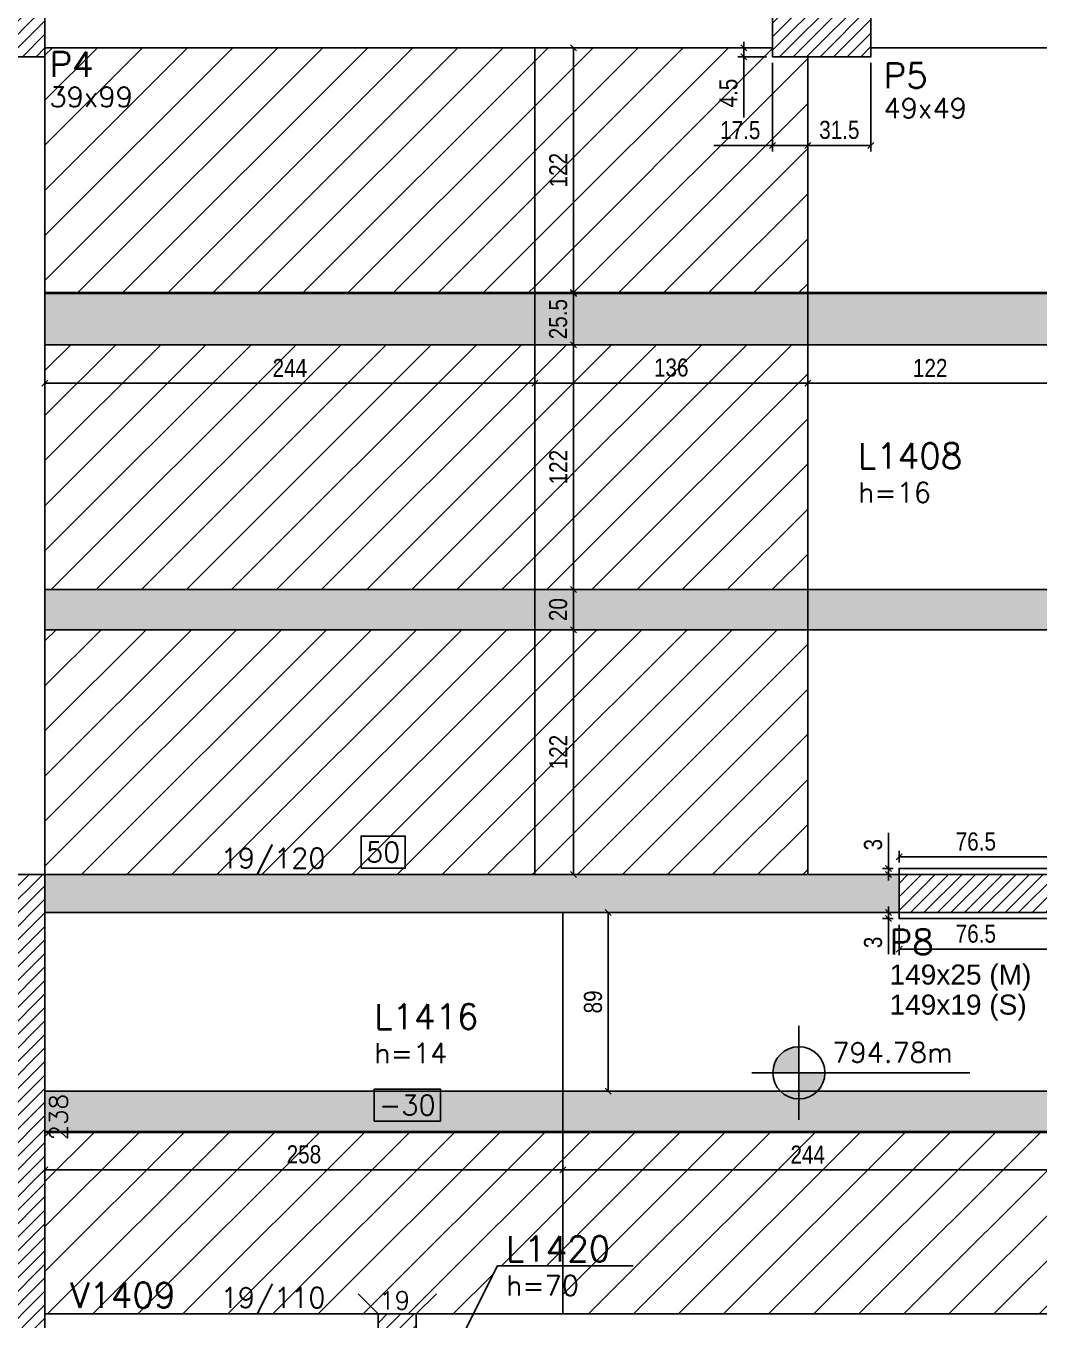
# Model space of a CAD drawing. Extents: x 1860 to 8661, y -614 to 3008.
# Drawn here: x 6275 to 6780, y 1142 to 1787 of the extents above; entities that cross this region are included whole.
import ezdxf
from ezdxf import colors
from ezdxf.entities.mleader import LeaderData, LeaderLine
from ezdxf.enums import TextEntityAlignment as Align
from ezdxf.math import Vec2, Vec3

# ---------------------------------------------------------------- set-up
doc = ezdxf.new("R2010")
doc.units = 0
for name, color, linetype in [('COTA', 241, 'Continuous'), ('F-AUX-RED', 1, 'Continuous'), ('F-DESNIVEL-1', 254, 'Continuous'), ('F-LAJES-DIM', 2, 'Continuous'), ('F-LAJES-NOME', 4, 'Continuous'), ('F-LAJES-R', 254, 'Continuous'), ('F-NÍVEL-PLANTA', 2, 'Continuous'), ('F-PILARES-DIM', 172, 'Continuous'), ('F-PILARES-HACH', 174, 'Continuous'), ('F-PILARES-M', 170, 'Continuous'), ('F-PILARES-N', 170, 'Continuous'), ('F-PILARES-NASCE', 4, 'Continuous'), ('F-PILARES-NOME', 170, 'Continuous'), ('F-PILARES-S', 170, 'Continuous'), ('F-PILARES-V', 170, 'Continuous'), ('F-TEXTO', 6, 'Continuous'), ('F-VIGAS', 3, 'Continuous'), ('F-VIGAS-DIM', 2, 'Continuous'), ('F-VIGAS-NOME', 4, 'Continuous'), ('Painéis', 200, 'Continuous')]:
    doc.layers.add(name, color=color, linetype=linetype)
doc.layers.add('F-DESNIVEL-4', color=7, linetype='Continuous', true_color=0xc3f1b6)
doc.layers.add('Hachura', color=251, linetype='Continuous', lineweight=9)
doc.styles.add('COTA TECNICA-50', font='techl___.ttf', dxfattribs={"height": 9})
doc.styles.add('MCP', font='romans.shx')
doc.styles.get("Standard").update_dxf_attribs({"font": 'arial.ttf'})
doc.dimstyles.new('COTA PAINEL-50', dxfattribs={"dimtxt": 9, "dimasz": 3, "dimexe": 3, "dimexo": 3, "dimgap": 3, "dimtad": 1, "dimdec": 1, "dimzin": 12, "dimdsep": 46, "dimtxsty": 'COTA TECNICA-50', "dimblk1": 'OBLIQUE', "dimblk2": 'OBLIQUE', "dimsah": 1, "dimcen": 0.9, "dimclrd": 4, "dimclre": 4, "dimclrt": 240, "dimadec": 1, "dimazin": 3, "dimtfac": 1, "dimtdec": 1, "dimtmove": 0, "dimatfit": 3, "dimfxl": 1, "dimtolj": 1, "dimtzin": 12, "dimarcsym": 0})
pattern_1 = [(45, (4214.506, 480.1385), (-3.367596, 3.367596), [])]

# ---------------------------------------------------------------- blocks, each defined once
blk = doc.blocks.new('*U36')
at = {"layer": 'F-LAJES-DIM', "color": 1}
blk.add_lwpolyline([(0, 0), (33, 0), (33, 16), (0, 16)], close=True, dxfattribs=at)
at = {"layer": 'F-LAJES-DIM', "style": 'MCP'}
blk.add_attdef('DIM', text='', height=10, dxfattribs=at).set_placement((16.5, 8), align=Align.MIDDLE_CENTER)
blk = doc.blocks.new('*U38')
at = {"layer": 'F-VIGAS-DIM', "color": 1}
blk.add_lwpolyline([(0, 0), (22, 0), (22, 16), (0, 16)], close=True, dxfattribs=at)
at = {"layer": 'F-VIGAS-DIM', "style": 'MCP'}
blk.add_attdef('DIM', text='', height=10, dxfattribs=at).set_placement((11, 8), align=Align.MIDDLE_CENTER)
blk = doc.blocks.new('Nível - Planta')
at = {"layer": 'F-NÍVEL-PLANTA'}
h = blk.add_hatch(color=71, dxfattribs=at)
h.paths.add_polyline_path([(0, 0), (0, 0.26, 0.414214), (-0.26, 0)])
h.paths.add_polyline_path([(0.26, 0), (0, 0), (0, -0.26, 0.414214)])
for p, q in [((0, -0.469), (0, 0.469)), ((-0.469, 0), (1.704, 0))]:
    blk.add_line(p, q, dxfattribs=at)
blk.add_circle((0, 0), 0.26, dxfattribs=at)
at = {"layer": 'F-TEXTO', "color": 3, "style": 'MCP'}
blk.add_attdef('NÍVEL', (0.333, 0.102), '', height=0.2, dxfattribs=at)
blk = doc.blocks.new('_Dot')
at = {"color": 0, "linetype": 'ByBlock', "lineweight": -2}
blk.add_line((-0.5, 0), (-1, 0), dxfattribs=at)
at = {"color": 0, "linetype": 'ByBlock', "const_width": 0.5}
blk.add_lwpolyline([(-0.25, 0, 1), (0.25, 0, 1)], format="xyb", close=True, dxfattribs=at)
blk = doc.blocks.new('_Oblique')
at = {"color": 0, "linetype": 'ByBlock', "lineweight": -2}
blk.add_line((-0.5, -0.5), (0.5, 0.5), dxfattribs=at)
blk = doc.blocks.new('*D95')
at = {"layer": 'COTA', "color": 4, "lineweight": -2, "transparency": 16777216}
for p, q in [((6284.51, 1624.64), (6284.51, 1605.51)), ((6528.51, 1624.64), (6528.51, 1605.51)), ((6284.51, 1608.51), (6528.51, 1608.51))]:
    blk.add_line(p, q, dxfattribs=at)
at = {"layer": 'Defpoints', "color": 0, "transparency": 16777216}
for p in [(6284.51, 1627.64), (6528.51, 1627.64), (6528.51, 1608.51)]:
    blk.add_point(p, dxfattribs=at)
at = {"layer": 'COTA', "color": 4, "lineweight": -2, "transparency": 16777216, "xscale": 3, "yscale": 3, "zscale": 3, "rotation": 180}
blk.add_blockref('_Oblique', (6284.51, 1608.51), dxfattribs=at)
at = {"layer": 'COTA', "color": 4, "lineweight": -2, "transparency": 16777216, "xscale": 3, "yscale": 3, "zscale": 3}
blk.add_blockref('_Oblique', (6528.51, 1608.51), dxfattribs=at)
at = {"layer": 'COTA', "color": 240, "transparency": 16777216, "insert": (6406.51, 1616.08), "char_height": 9, "attachment_point": 5, "style": 'COTA TECNICA-50'}
blk.add_mtext('\\A1;244', dxfattribs=at)
blk = doc.blocks.new('*D96')
at = {"layer": 'COTA', "color": 4, "lineweight": -2, "transparency": 16777216}
for p, q in [((6528.51, 1624.64), (6528.51, 1605.51)), ((6664.51, 1624.64), (6664.51, 1605.51)), ((6528.51, 1608.51), (6664.51, 1608.51))]:
    blk.add_line(p, q, dxfattribs=at)
at = {"layer": 'Defpoints', "color": 0, "transparency": 16777216}
for p in [(6528.51, 1627.64), (6664.51, 1627.64), (6664.51, 1608.51)]:
    blk.add_point(p, dxfattribs=at)
at = {"layer": 'COTA', "color": 4, "lineweight": -2, "transparency": 16777216, "xscale": 3, "yscale": 3, "zscale": 3, "rotation": 180}
blk.add_blockref('_Oblique', (6528.51, 1608.51), dxfattribs=at)
at = {"layer": 'COTA', "color": 4, "lineweight": -2, "transparency": 16777216, "xscale": 3, "yscale": 3, "zscale": 3}
blk.add_blockref('_Oblique', (6664.51, 1608.51), dxfattribs=at)
at = {"layer": 'COTA', "color": 240, "transparency": 16777216, "insert": (6596.51, 1616.21), "char_height": 9, "attachment_point": 5, "style": 'COTA TECNICA-50'}
blk.add_mtext('\\A1;136', dxfattribs=at)
blk = doc.blocks.new('*D97')
at = {"layer": 'COTA', "color": 4, "lineweight": -2, "transparency": 16777216}
for p, q in [((6664.51, 1624.64), (6664.51, 1605.51)), ((6786.51, 1624.64), (6786.51, 1605.51)), ((6664.51, 1608.51), (6786.51, 1608.51))]:
    blk.add_line(p, q, dxfattribs=at)
at = {"layer": 'Defpoints', "color": 0, "transparency": 16777216}
for p in [(6664.51, 1627.64), (6786.51, 1627.64), (6786.51, 1608.51)]:
    blk.add_point(p, dxfattribs=at)
at = {"layer": 'COTA', "color": 4, "lineweight": -2, "transparency": 16777216, "xscale": 3, "yscale": 3, "zscale": 3, "rotation": 180}
blk.add_blockref('_Oblique', (6664.51, 1608.51), dxfattribs=at)
at = {"layer": 'COTA', "color": 4, "lineweight": -2, "transparency": 16777216, "xscale": 3, "yscale": 3, "zscale": 3}
blk.add_blockref('_Oblique', (6786.51, 1608.51), dxfattribs=at)
at = {"layer": 'COTA', "color": 240, "transparency": 16777216, "insert": (6725.51, 1616.07), "char_height": 9, "attachment_point": 5, "style": 'COTA TECNICA-50'}
blk.add_mtext('\\A1;122', dxfattribs=at)
blk = doc.blocks.new('*D99')
at = {"layer": 'COTA', "color": 4, "lineweight": -2, "transparency": 16777216}
for p, q in [((6531.51, 1485.64), (6550.8, 1485.64)), ((6547.8, 1363.64), (6547.8, 1485.64)), ((6531.51, 1363.64), (6550.8, 1363.64))]:
    blk.add_line(p, q, dxfattribs=at)
at = {"layer": 'Defpoints', "color": 0, "transparency": 16777216}
for p in [(6528.51, 1485.64), (6547.8, 1485.64), (6528.51, 1363.64)]:
    blk.add_point(p, dxfattribs=at)
at = {"layer": 'COTA', "color": 4, "lineweight": -2, "transparency": 16777216, "xscale": 3, "yscale": 3, "zscale": 3}
for p, rotation in [((6547.8, 1485.64), 90), ((6547.8, 1363.64), 270)]:
    blk.add_blockref('_Oblique', p, dxfattribs=dict(at, rotation=rotation))
at = {"layer": 'COTA', "color": 240, "transparency": 16777216, "insert": (6540.24, 1424.64), "char_height": 9, "attachment_point": 5, "rotation": 90, "style": 'COTA TECNICA-50'}
blk.add_mtext('\\A1;122', dxfattribs=at)
blk = doc.blocks.new('*D100')
at = {"layer": 'COTA', "color": 4, "lineweight": -2, "transparency": 16777216}
for p, q in [((6531.51, 1505.64), (6550.8, 1505.64)), ((6547.8, 1485.64), (6547.8, 1505.64)), ((6531.51, 1485.64), (6550.8, 1485.64))]:
    blk.add_line(p, q, dxfattribs=at)
at = {"layer": 'Defpoints', "color": 0, "transparency": 16777216}
for p in [(6528.51, 1505.64), (6547.8, 1505.64), (6528.51, 1485.64)]:
    blk.add_point(p, dxfattribs=at)
at = {"layer": 'COTA', "color": 4, "lineweight": -2, "transparency": 16777216, "xscale": 3, "yscale": 3, "zscale": 3}
for p, rotation in [((6547.8, 1505.64), 90), ((6547.8, 1485.64), 270)]:
    blk.add_blockref('_Oblique', p, dxfattribs=dict(at, rotation=rotation))
at = {"layer": 'COTA', "color": 240, "transparency": 16777216, "insert": (6540.2, 1495.64), "char_height": 9, "attachment_point": 5, "rotation": 90, "style": 'COTA TECNICA-50'}
blk.add_mtext('\\A1;20', dxfattribs=at)
blk = doc.blocks.new('*D101')
at = {"layer": 'COTA', "color": 4, "lineweight": -2, "transparency": 16777216}
for p, q in [((6531.51, 1627.64), (6550.8, 1627.64)), ((6547.8, 1505.64), (6547.8, 1627.64)), ((6531.51, 1505.64), (6550.8, 1505.64))]:
    blk.add_line(p, q, dxfattribs=at)
at = {"layer": 'Defpoints', "color": 0, "transparency": 16777216}
for p in [(6528.51, 1627.64), (6547.8, 1627.64), (6528.51, 1505.64)]:
    blk.add_point(p, dxfattribs=at)
at = {"layer": 'COTA', "color": 4, "lineweight": -2, "transparency": 16777216, "xscale": 3, "yscale": 3, "zscale": 3}
for p, rotation in [((6547.8, 1627.64), 90), ((6547.8, 1505.64), 270)]:
    blk.add_blockref('_Oblique', p, dxfattribs=dict(at, rotation=rotation))
at = {"layer": 'COTA', "color": 240, "transparency": 16777216, "insert": (6540.24, 1566.64), "char_height": 9, "attachment_point": 5, "rotation": 90, "style": 'COTA TECNICA-50'}
blk.add_mtext('\\A1;122', dxfattribs=at)
blk = doc.blocks.new('*D102')
at = {"layer": 'COTA', "color": 4, "lineweight": -2, "transparency": 16777216}
for p, q in [((6531.51, 1653.14), (6550.8, 1653.14)), ((6547.8, 1627.64), (6547.8, 1653.14)), ((6531.51, 1627.64), (6550.8, 1627.64))]:
    blk.add_line(p, q, dxfattribs=at)
at = {"layer": 'Defpoints', "color": 0, "transparency": 16777216}
for p in [(6528.51, 1653.14), (6547.8, 1653.14), (6528.51, 1627.64)]:
    blk.add_point(p, dxfattribs=at)
at = {"layer": 'COTA', "color": 4, "lineweight": -2, "transparency": 16777216, "xscale": 3, "yscale": 3, "zscale": 3}
for p, rotation in [((6547.8, 1653.14), 90), ((6547.8, 1627.64), 270)]:
    blk.add_blockref('_Oblique', p, dxfattribs=dict(at, rotation=rotation))
at = {"layer": 'COTA', "color": 240, "transparency": 16777216, "insert": (6540.2, 1640.39), "char_height": 9, "attachment_point": 5, "rotation": 90, "style": 'COTA TECNICA-50'}
blk.add_mtext('\\A1;25.5', dxfattribs=at)
blk = doc.blocks.new('*D103')
at = {"layer": 'COTA', "color": 4, "lineweight": -2, "transparency": 16777216}
for p, q in [((6531.51, 1775.64), (6550.8, 1775.64)), ((6547.8, 1653.64), (6547.8, 1775.64)), ((6531.51, 1653.64), (6550.8, 1653.64))]:
    blk.add_line(p, q, dxfattribs=at)
at = {"layer": 'Defpoints', "color": 0, "transparency": 16777216}
for p in [(6528.51, 1775.64), (6547.8, 1775.64), (6528.51, 1653.64)]:
    blk.add_point(p, dxfattribs=at)
at = {"layer": 'COTA', "color": 4, "lineweight": -2, "transparency": 16777216, "xscale": 3, "yscale": 3, "zscale": 3}
for p, rotation in [((6547.8, 1775.64), 90), ((6547.8, 1653.64), 270)]:
    blk.add_blockref('_Oblique', p, dxfattribs=dict(at, rotation=rotation))
at = {"layer": 'COTA', "color": 240, "transparency": 16777216, "insert": (6540.24, 1714.64), "char_height": 9, "attachment_point": 5, "rotation": 90, "style": 'COTA TECNICA-50'}
blk.add_mtext('\\A1;122', dxfattribs=at)
blk = doc.blocks.new('*D104')
at = {"layer": 'COTA', "color": 4, "lineweight": -2, "transparency": 16777216}
for p, q in [((6644.01, 1775.64), (6629.63, 1775.64)), ((6632.63, 1775.64), (6632.63, 1778.64)), ((6632.63, 1775.64), (6632.63, 1771.14)), ((6644.01, 1771.14), (6629.63, 1771.14)), ((6632.63, 1771.14), (6632.63, 1740.94))]:
    blk.add_line(p, q, dxfattribs=at)
at = {"layer": 'Defpoints', "color": 0, "transparency": 16777216}
for p in [(6647.01, 1775.64), (6632.63, 1771.14), (6647.01, 1771.14)]:
    blk.add_point(p, dxfattribs=at)
at = {"layer": 'COTA', "color": 4, "lineweight": -2, "transparency": 16777216, "xscale": 3, "yscale": 3, "zscale": 3}
for p, rotation in [((6632.63, 1775.64), 270), ((6632.63, 1771.14), 90)]:
    blk.add_blockref('_Oblique', p, dxfattribs=dict(at, rotation=rotation))
at = {"layer": 'COTA', "color": 240, "transparency": 16777216, "insert": (6625.03, 1753.04), "char_height": 9, "attachment_point": 5, "rotation": 90, "style": 'COTA TECNICA-50'}
blk.add_mtext('\\A1;4.5', dxfattribs=at)
blk = doc.blocks.new('*D105')
at = {"layer": 'COTA', "color": 4, "lineweight": -2, "transparency": 16777216}
for p, q in [((6647.01, 1768.14), (6647.01, 1723.97)), ((6664.51, 1768.14), (6664.51, 1723.97)), ((6647.01, 1726.97), (6617.77, 1726.97)), ((6664.51, 1726.97), (6647.01, 1726.97))]:
    blk.add_line(p, q, dxfattribs=at)
at = {"layer": 'Defpoints', "color": 0, "transparency": 16777216}
for p in [(6647.01, 1771.14), (6664.51, 1771.14), (6647.01, 1726.97)]:
    blk.add_point(p, dxfattribs=at)
at = {"layer": 'COTA', "color": 4, "lineweight": -2, "transparency": 16777216, "xscale": 3, "yscale": 3, "zscale": 3, "rotation": 180}
blk.add_blockref('_Oblique', (6647.01, 1726.97), dxfattribs=at)
at = {"layer": 'COTA', "color": 4, "lineweight": -2, "transparency": 16777216, "xscale": 3, "yscale": 3, "zscale": 3}
blk.add_blockref('_Oblique', (6664.51, 1726.97), dxfattribs=at)
at = {"layer": 'COTA', "color": 240, "transparency": 16777216, "insert": (6630.89, 1734.57), "char_height": 9, "attachment_point": 5, "style": 'COTA TECNICA-50'}
blk.add_mtext('\\A1;17.5', dxfattribs=at)
blk = doc.blocks.new('*D106')
at = {"layer": 'COTA', "color": 4, "lineweight": -2, "transparency": 16777216}
for p, q in [((6664.51, 1768.14), (6664.51, 1723.97)), ((6696.01, 1768.14), (6696.01, 1723.97)), ((6664.51, 1726.97), (6696.01, 1726.97))]:
    blk.add_line(p, q, dxfattribs=at)
at = {"layer": 'Defpoints', "color": 0, "transparency": 16777216}
for p in [(6664.51, 1771.14), (6696.01, 1771.14), (6696.01, 1726.97)]:
    blk.add_point(p, dxfattribs=at)
at = {"layer": 'COTA', "color": 4, "lineweight": -2, "transparency": 16777216, "xscale": 3, "yscale": 3, "zscale": 3, "rotation": 180}
blk.add_blockref('_Oblique', (6664.51, 1726.97), dxfattribs=at)
at = {"layer": 'COTA', "color": 4, "lineweight": -2, "transparency": 16777216, "xscale": 3, "yscale": 3, "zscale": 3}
blk.add_blockref('_Oblique', (6696.01, 1726.97), dxfattribs=at)
at = {"layer": 'COTA', "color": 240, "transparency": 16777216, "insert": (6680.26, 1734.67), "char_height": 9, "attachment_point": 5, "style": 'COTA TECNICA-50'}
blk.add_mtext('\\A1;31.5', dxfattribs=at)
blk = doc.blocks.new('*D107')
at = {"layer": 'COTA', "color": 4, "lineweight": -2, "transparency": 16777216}
for p, q in [((6710.01, 1369.64), (6710.01, 1375.44)), ((6786.51, 1369.64), (6786.51, 1375.44)), ((6710.01, 1372.44), (6786.51, 1372.44))]:
    blk.add_line(p, q, dxfattribs=at)
at = {"layer": 'Defpoints', "color": 0, "transparency": 16777216}
for p in [(6786.51, 1372.44), (6710.01, 1366.64), (6786.51, 1366.64)]:
    blk.add_point(p, dxfattribs=at)
at = {"layer": 'COTA', "color": 4, "lineweight": -2, "transparency": 16777216, "xscale": 3, "yscale": 3, "zscale": 3, "rotation": 180}
blk.add_blockref('_Oblique', (6710.01, 1372.44), dxfattribs=at)
at = {"layer": 'COTA', "color": 4, "lineweight": -2, "transparency": 16777216, "xscale": 3, "yscale": 3, "zscale": 3}
blk.add_blockref('_Oblique', (6786.51, 1372.44), dxfattribs=at)
at = {"layer": 'COTA', "color": 240, "transparency": 16777216, "insert": (6748.26, 1380.04), "char_height": 9, "attachment_point": 5, "style": 'COTA TECNICA-50'}
blk.add_mtext('\\A1;76.5', dxfattribs=at)
blk = doc.blocks.new('*D109')
at = {"layer": 'COTA', "color": 4, "lineweight": -2, "transparency": 16777216}
for p, q in [((6704.78, 1366.64), (6704.78, 1384.34)), ((6707.01, 1366.64), (6701.78, 1366.64)), ((6706.91, 1363.64), (6701.78, 1363.64)), ((6704.78, 1363.64), (6704.78, 1366.64)), ((6704.78, 1363.64), (6704.78, 1360.64))]:
    blk.add_line(p, q, dxfattribs=at)
at = {"layer": 'Defpoints', "color": 0, "transparency": 16777216}
for p in [(6704.78, 1366.64), (6709.91, 1363.64), (6710.01, 1366.64)]:
    blk.add_point(p, dxfattribs=at)
at = {"layer": 'COTA', "color": 4, "lineweight": -2, "transparency": 16777216, "xscale": 3, "yscale": 3, "zscale": 3}
for p, rotation in [((6704.78, 1366.64), 270), ((6704.78, 1363.64), 90)]:
    blk.add_blockref('_Oblique', p, dxfattribs=dict(at, rotation=rotation))
at = {"layer": 'COTA', "color": 240, "transparency": 16777216, "insert": (6697.08, 1378.49), "char_height": 9, "attachment_point": 5, "rotation": 90, "style": 'COTA TECNICA-50'}
blk.add_mtext('\\A1;3', dxfattribs=at)
blk = doc.blocks.new('*D128')
at = {"layer": 'COTA', "color": 4, "lineweight": -2, "transparency": 16777216}
for p, q in [((6542.51, 1232.14), (6542.51, 1213.52)), ((6786.51, 1232.14), (6786.51, 1213.52)), ((6542.51, 1216.52), (6786.51, 1216.52))]:
    blk.add_line(p, q, dxfattribs=at)
at = {"layer": 'Defpoints', "color": 0, "transparency": 16777216}
for p in [(6542.51, 1235.14), (6786.51, 1235.14), (6786.51, 1216.52)]:
    blk.add_point(p, dxfattribs=at)
at = {"layer": 'COTA', "color": 4, "lineweight": -2, "transparency": 16777216, "xscale": 3, "yscale": 3, "zscale": 3, "rotation": 180}
blk.add_blockref('_Oblique', (6542.51, 1216.52), dxfattribs=at)
at = {"layer": 'COTA', "color": 4, "lineweight": -2, "transparency": 16777216, "xscale": 3, "yscale": 3, "zscale": 3}
blk.add_blockref('_Oblique', (6786.51, 1216.52), dxfattribs=at)
at = {"layer": 'COTA', "color": 240, "transparency": 16777216, "insert": (6664.51, 1224.08), "char_height": 9, "attachment_point": 5, "style": 'COTA TECNICA-50'}
blk.add_mtext('\\A1;244', dxfattribs=at)
blk = doc.blocks.new('*D393')
at = {"layer": 'COTA', "color": 4, "lineweight": -2, "transparency": 16777216}
for p, q in [((6284.51, 1232.14), (6284.51, 1213.52)), ((6542.51, 1232.14), (6542.51, 1213.52)), ((6284.51, 1216.52), (6542.51, 1216.52))]:
    blk.add_line(p, q, dxfattribs=at)
at = {"layer": 'Defpoints', "color": 0, "transparency": 16777216}
for p in [(6284.51, 1235.14), (6542.51, 1235.14), (6542.51, 1216.52)]:
    blk.add_point(p, dxfattribs=at)
at = {"layer": 'COTA', "color": 4, "lineweight": -2, "transparency": 16777216, "xscale": 3, "yscale": 3, "zscale": 3, "rotation": 180}
blk.add_blockref('_Oblique', (6284.51, 1216.52), dxfattribs=at)
at = {"layer": 'COTA', "color": 4, "lineweight": -2, "transparency": 16777216, "xscale": 3, "yscale": 3, "zscale": 3}
blk.add_blockref('_Oblique', (6542.51, 1216.52), dxfattribs=at)
at = {"layer": 'COTA', "color": 240, "transparency": 16777216, "insert": (6413.51, 1224.14), "char_height": 9, "attachment_point": 5, "style": 'COTA TECNICA-50'}
blk.add_mtext('\\A1;258', dxfattribs=at)
blk = doc.blocks.new('*D394')
at = {"layer": 'COTA', "color": 4, "lineweight": -2, "transparency": 16777216}
for p, q in [((6710.01, 1338.64), (6710.01, 1323.51)), ((6786.51, 1338.64), (6786.51, 1323.51)), ((6710.01, 1326.51), (6786.51, 1326.51))]:
    blk.add_line(p, q, dxfattribs=at)
at = {"layer": 'Defpoints', "color": 0, "transparency": 16777216}
for p in [(6710.01, 1341.64), (6786.51, 1341.64), (6786.51, 1326.51)]:
    blk.add_point(p, dxfattribs=at)
at = {"layer": 'COTA', "color": 4, "lineweight": -2, "transparency": 16777216, "xscale": 3, "yscale": 3, "zscale": 3, "rotation": 180}
blk.add_blockref('_Oblique', (6710.01, 1326.51), dxfattribs=at)
at = {"layer": 'COTA', "color": 4, "lineweight": -2, "transparency": 16777216, "xscale": 3, "yscale": 3, "zscale": 3}
blk.add_blockref('_Oblique', (6786.51, 1326.51), dxfattribs=at)
at = {"layer": 'COTA', "color": 240, "transparency": 16777216, "insert": (6748.26, 1334.11), "char_height": 9, "attachment_point": 5, "style": 'COTA TECNICA-50'}
blk.add_mtext('\\A1;76.5', dxfattribs=at)
blk = doc.blocks.new('*D397')
at = {"layer": 'COTA', "color": 4, "lineweight": -2, "transparency": 16777216}
for p, q in [((6707.01, 1344.64), (6701.78, 1344.64)), ((6707.01, 1341.64), (6701.78, 1341.64)), ((6704.78, 1344.64), (6704.78, 1347.64)), ((6704.78, 1344.64), (6704.78, 1341.64)), ((6704.78, 1341.64), (6704.78, 1323.94))]:
    blk.add_line(p, q, dxfattribs=at)
at = {"layer": 'Defpoints', "color": 0, "transparency": 16777216}
for p in [(6704.78, 1341.64), (6710.01, 1344.64), (6710.01, 1341.64)]:
    blk.add_point(p, dxfattribs=at)
at = {"layer": 'COTA', "color": 4, "lineweight": -2, "transparency": 16777216, "xscale": 3, "yscale": 3, "zscale": 3}
for p, rotation in [((6704.78, 1344.64), 270), ((6704.78, 1341.64), 90)]:
    blk.add_blockref('_Oblique', p, dxfattribs=dict(at, rotation=rotation))
at = {"layer": 'COTA', "color": 240, "transparency": 16777216, "insert": (6697.08, 1329.79), "char_height": 9, "attachment_point": 5, "rotation": 90, "style": 'COTA TECNICA-50'}
blk.add_mtext('\\A1;3', dxfattribs=at)
blk = doc.blocks.new('*D398')
at = {"layer": 'COTA', "color": 4, "lineweight": -2, "transparency": 16777216}
for p, q in [((6545.51, 1344.64), (6568.16, 1344.64)), ((6565.16, 1255.64), (6565.16, 1344.64)), ((6545.51, 1255.64), (6568.16, 1255.64))]:
    blk.add_line(p, q, dxfattribs=at)
at = {"layer": 'Defpoints', "color": 0, "transparency": 16777216}
for p in [(6542.51, 1344.64), (6565.16, 1344.64), (6542.51, 1255.64)]:
    blk.add_point(p, dxfattribs=at)
at = {"layer": 'COTA', "color": 4, "lineweight": -2, "transparency": 16777216, "xscale": 3, "yscale": 3, "zscale": 3}
for p, rotation in [((6565.16, 1344.64), 90), ((6565.16, 1255.64), 270)]:
    blk.add_blockref('_Oblique', p, dxfattribs=dict(at, rotation=rotation))
at = {"layer": 'COTA', "color": 240, "transparency": 16777216, "insert": (6557.57, 1300.14), "char_height": 9, "attachment_point": 5, "rotation": 90, "style": 'COTA TECNICA-50'}
blk.add_mtext('\\A1;89', dxfattribs=at)

msp = doc.modelspace()

# ---------------------------------------------------------------- hatches: boundary and pattern name
at = {"layer": 'F-PILARES-HACH', "linetype": 'Continuous'}
h = msp.add_hatch(dxfattribs=at)
h.set_pattern_fill('ANSI31', color=256, scale=1.5, style=0)
h.set_pattern_definition(pattern_1)
h.paths.add_polyline_path([(6245.51, 1771.14), (6284.51, 1771.14), (6284.51, 1870.14), (6245.51, 1870.14)], flags=16)
h = msp.add_hatch(dxfattribs=at)
h.set_pattern_fill('ANSI31', color=256, scale=1.5, style=0)
h.set_pattern_definition(pattern_1)
h.paths.add_polyline_path([(6647.01, 1771.14), (6696.01, 1771.14), (6696.01, 1820.14), (6647.01, 1820.14)], flags=16)
h = msp.add_hatch(dxfattribs=at)
h.set_pattern_fill('ANSI31', color=256, scale=1.5, style=0)
h.set_pattern_definition(pattern_1)
h.paths.add_polyline_path([(6284.51, 1125.64), (6284.51, 1363.64), (6046.51, 1363.64), (6046.51, 1344.64), (6265.51, 1344.64), (6265.51, 1144.64), (6046.51, 1144.64), (6046.51, 1125.64)], flags=16)
h = msp.add_hatch(dxfattribs=at)
h.set_pattern_fill('ANSI31', color=256, scale=1.5, style=0)
h.set_pattern_definition(pattern_1)
h.paths.add_polyline_path([(6710.01, 1344.64), (6859.01, 1344.64), (6859.01, 1363.64), (6710.01, 1363.64)], flags=16)
h = msp.add_hatch(dxfattribs=at)
h.set_pattern_fill('ANSI31', color=256, scale=1.5, style=0)
h.set_pattern_definition(pattern_1)
h.paths.add_polyline_path([(6450.51, 1082.61), (6509.51, 1082.61), (6509.51, 1097.61), (6469.51, 1097.61), (6469.51, 1144.64), (6450.51, 1144.64)], flags=16)
at = {"layer": 'Hachura', "linetype": 'ByBlock'}
h = msp.add_hatch(dxfattribs=at)
h.set_pattern_fill('ANSI31', color=256, scale=5)
h.paths.add_polyline_path([(6528.51, 1653.64), (6528.51, 1775.64), (6284.51, 1775.64), (6284.51, 1771.14), (6284.51, 1653.64)])
h.paths.add_polyline_path([(6528.51, 1505.64), (6528.51, 1627.64), (6284.51, 1627.64), (6284.51, 1505.64)])
h.paths.add_polyline_path([(6528.51, 1485.64), (6284.51, 1485.64), (6284.51, 1363.64), (6528.51, 1363.64)])
h.paths.add_polyline_path([(7030.51, 1653.64), (7030.51, 1767.64), (7030.51, 1775.64), (6786.51, 1775.64), (6786.51, 1653.64)])
h = msp.add_hatch(dxfattribs=at)
h.set_pattern_fill('ANSI31', color=256, scale=5)
h.paths.add_polyline_path([(6664.51, 1653.64), (6664.51, 1771.14), (6647.01, 1771.14), (6647.01, 1775.64), (6528.51, 1775.64), (6528.51, 1653.64)])
h.paths.add_polyline_path([(6664.51, 1627.64), (6528.51, 1627.64), (6528.51, 1505.64), (6664.51, 1505.64)])
h.paths.add_polyline_path([(6528.51, 1485.64), (6528.51, 1363.64), (6664.51, 1363.64), (6664.51, 1485.64)])
h = msp.add_hatch(color=256, dxfattribs=at)
h.dxf.hatch_style = 1
h.paths.add_polyline_path([(6528.51, 1653.14), (6284.51, 1653.14), (6284.51, 1627.64), (6528.51, 1627.64)])
h.paths.add_polyline_path([(6664.51, 1653.14), (6528.51, 1653.14), (6528.51, 1627.64), (6664.51, 1627.64)])
h.paths.add_polyline_path([(6786.51, 1653.14), (6664.51, 1653.14), (6664.51, 1627.64), (6786.51, 1627.64)])
h.paths.add_polyline_path([(7030.51, 1653.14), (6786.51, 1653.14), (6786.51, 1627.64), (7030.51, 1627.64)])
h.paths.add_polyline_path([(7030.51, 1505.64), (6786.51, 1505.64), (6786.51, 1485.64), (7030.51, 1485.64)])
h.paths.add_polyline_path([(6786.51, 1505.64), (6664.51, 1505.64), (6664.51, 1485.64), (6786.51, 1485.64)])
h.paths.add_polyline_path([(6664.51, 1505.64), (6528.51, 1505.64), (6528.51, 1485.64), (6664.51, 1485.64)])
h.paths.add_polyline_path([(6528.51, 1505.64), (6284.51, 1505.64), (6284.51, 1485.64), (6528.51, 1485.64)])
h = msp.add_hatch(color=256, dxfattribs=at)
h.dxf.hatch_style = 1
h.paths.add_polyline_path([(6542.51, 1235.64), (6542.51, 1255.64), (6284.51, 1255.64), (6284.51, 1235.64)])
h.paths.add_polyline_path([(6542.51, 1255.64), (6542.51, 1235.64), (6786.51, 1235.64), (6786.51, 1255.64)])
h.paths.add_polyline_path([(7030.51, 1235.64), (7030.51, 1255.64), (6786.51, 1255.64), (6786.51, 1235.64)])
h = msp.add_hatch(dxfattribs=at)
h.set_pattern_fill('ANSI31', color=256, scale=5)
h.paths.add_polyline_path([(6284.51, 1235.14), (6284.51, 1144.64), (6450.51, 1144.64), (6469.51, 1144.64), (6497.9, 1144.64), (6509.89, 1168.62), (6542.51, 1168.62), (6542.51, 1235.14)])
h.paths.add_polyline_path([(6723.01, 1144.64), (6786.51, 1144.64), (6786.51, 1235.14), (6542.51, 1235.14), (6542.51, 1144.64), (6543.54, 1144.64), (6631.04, 1144.64)])
h.paths.add_polyline_path([(6786.51, 1235.14), (6786.51, 1144.64), (6815.04, 1144.64), (6907.04, 1144.64), (6999.04, 1144.64), (7009.51, 1144.64), (7030.51, 1144.64), (7030.51, 1235.14)])

# ---------------------------------------------------------------- linework, layer by layer
at = {"layer": 'F-DESNIVEL-1', "linetype": 'Continuous'}
for points in [[(6284.61, 1363.64), (6284.61, 1344.64), (6709.91, 1344.64)], [(6284.61, 1363.64), (6709.91, 1344.64), (6709.91, 1363.64)], [(6284.61, 1363.64), (6709.91, 1363.64), (6284.61, 1363.64)]]:
    msp.add_solid(points, dxfattribs=at)
at = {"layer": 'F-DESNIVEL-4', "linetype": 'Continuous'}
for points in [[(6450.51, 1144.64), (6284.51, 1144.64), (6450.51, 1144.64)], [(6543.54, 1144.64), (6469.51, 1144.64), (6543.54, 1144.64)], [(6631.04, 1144.64), (6543.54, 1144.64), (6631.04, 1144.64)], [(6723.01, 1144.64), (6631.04, 1144.64), (6723.01, 1144.64)]]:
    msp.add_solid(points, dxfattribs=at)
at = {"layer": 'F-LAJES-R', "linetype": 'Continuous'}
msp.add_lwpolyline([(7030.51, 1144.64), (7030.51, 1344.64), (6990.51, 1344.64), (6859.01, 1344.64), (6859.01, 1341.64), (6710.01, 1341.64), (6710.01, 1344.64), (6284.51, 1344.64), (6284.51, 1144.64), (6450.51, 1144.64), (6469.51, 1144.64), (6543.54, 1144.64), (6631.04, 1144.64), (6723.01, 1144.64), (6815.04, 1144.64), (6907.04, 1144.64), (6999.04, 1144.64), (7009.51, 1144.64), (7030.51, 1144.64)], dxfattribs=at)
at = {"layer": 'F-PILARES-M', "linetype": 'Continuous'}
for points in [[(6859.01, 1366.64), (6710.01, 1366.64), (6710.01, 1363.64), (6859.01, 1363.64), (6859.01, 1366.64)], [(6859.01, 1344.64), (6710.01, 1344.64), (6710.01, 1341.64), (6859.01, 1341.64), (6859.01, 1344.64)]]:
    msp.add_lwpolyline(points, dxfattribs=at)
at = {"layer": 'F-PILARES-N', "linetype": 'Continuous'}
msp.add_lwpolyline([(6450.51, 1082.61), (6509.51, 1082.61), (6509.51, 1097.61), (6469.51, 1097.61), (6469.51, 1144.64), (6450.51, 1144.64), (6450.51, 1082.61)], dxfattribs=at)
at = {"layer": 'F-PILARES-NASCE', "linetype": 'Continuous'}
for p, q in [((6450.51, 1144.64), (6440.51, 1154.64)), ((6469.51, 1144.64), (6479.51, 1154.64))]:
    msp.add_line(p, q, dxfattribs=at)
at = {"layer": 'F-PILARES-S', "linetype": 'Continuous'}
for points in [[(6245.51, 1771.14), (6284.51, 1771.14), (6284.51, 1870.14), (6245.51, 1870.14), (6245.51, 1771.14)], [(6647.01, 1771.14), (6696.01, 1771.14), (6696.01, 1820.14), (6647.01, 1820.14), (6647.01, 1771.14)], [(6284.51, 1125.64), (6284.51, 1363.64), (6046.51, 1363.64), (6046.51, 1344.64), (6265.51, 1344.64), (6265.51, 1144.64), (6046.51, 1144.64), (6046.51, 1125.64), (6284.51, 1125.64)]]:
    msp.add_lwpolyline(points, dxfattribs=at)
at = {"layer": 'F-PILARES-V', "linetype": 'Continuous'}
msp.add_lwpolyline([(6710.01, 1344.64), (6859.01, 1344.64), (6859.01, 1363.64), (6710.01, 1363.64), (6710.01, 1344.64)], dxfattribs=at)
at = {"layer": 'F-VIGAS'}
for points in [[(6284.51, 1775.64), (6647.01, 1775.64)], [(6696.01, 1775.64), (7030.51, 1775.64)], [(6284.51, 1363.64), (6284.51, 1771.14)], [(6710.01, 1363.64), (6284.51, 1363.64)], [(6284.51, 1344.64), (6710.01, 1344.64)], [(6450.51, 1144.64), (6284.51, 1144.64)], [(6543.54, 1144.64), (6469.51, 1144.64)], [(6631.04, 1144.64), (6543.54, 1144.64)], [(6723.01, 1144.64), (6631.04, 1144.64)], [(6815.04, 1144.64), (6723.01, 1144.64)]]:
    msp.add_lwpolyline(points, dxfattribs=at)
at = {"layer": 'Painéis'}
for points in [[(6528.51, 1363.64), (6528.51, 1775.64)], [(6664.51, 1771.14), (6664.51, 1363.64)], [(7030.51, 1653.64), (6284.51, 1653.64)], [(7030.51, 1653.14), (6284.51, 1653.14)], [(7030.51, 1627.64), (6284.51, 1627.64)], [(7030.51, 1505.64), (6284.51, 1505.64)], [(7030.51, 1485.64), (6284.51, 1485.64)], [(6542.51, 1344.64), (6542.51, 1144.64)], [(6284.51, 1255.64), (7030.51, 1255.64)], [(6284.51, 1235.64), (7030.51, 1235.64)], [(6284.51, 1235.14), (7030.51, 1235.14)]]:
    msp.add_lwpolyline(points, dxfattribs=at)

# ---------------------------------------------------------------- block references
at = {"layer": 'F-LAJES-DIM', "linetype": 'Continuous'}
msp.add_blockref('*U36', (6448.54, 1240.68), dxfattribs=at).add_auto_attribs({'DIM': '-30'})
at = {"layer": 'F-NÍVEL-PLANTA', "linetype": 'Continuous', "xscale": 50, "yscale": 50, "zscale": 50}
msp.add_blockref('Nível - Planta', (6660.11, 1264.83), dxfattribs=at).add_auto_attribs({'NÍVEL': '794.78m'})
at = {"layer": 'F-VIGAS-DIM', "linetype": 'Continuous'}
msp.add_blockref('*U38', (6442.01, 1366.76), dxfattribs=at).add_auto_attribs({'DIM': '50'})

# ---------------------------------------------------------------- texts
at = {"layer": 'F-LAJES-DIM', "linetype": 'Continuous', "style": 'MCP'}
for s, p in [('h=16', (6689.54, 1549.02)), ('h=14', (6448.54, 1269.58)), ('h=70', (6514.15, 1153.87))]:
    msp.add_text(s, height=10, dxfattribs=at).set_placement(p)
at = {"layer": 'F-LAJES-NOME', "linetype": 'Continuous', "style": 'MCP'}
for s, p in [('L1408', (6689.54, 1566.02)), ('L1416', (6448.54, 1286.58)), ('L1420', (6514.15, 1170.87))]:
    msp.add_text(s, height=12.5, dxfattribs=at).set_placement(p)
at = {"layer": 'F-PILARES-DIM', "linetype": 'Continuous', "style": 'MCP'}
for s, height, p in [('39x99', 10, (6286.75, 1746.13)), ('49x49', 10, (6702.26, 1740.51)), ('19', 9, (6451.01, 1146.89))]:
    msp.add_text(s, height=height, dxfattribs=at).set_placement(p)
at = {"layer": 'F-PILARES-DIM', "linetype": 'Continuous'}
for s, p in [('149x25 (M)', (6705.27, 1308.79)), ('149x19 (S)', (6705.27, 1293.79))]:
    msp.add_text(s, height=10, dxfattribs=at).set_placement(p)
at = {"layer": 'F-PILARES-DIM', "linetype": 'Continuous', "style": 'MCP'}
msp.add_text('238', height=9, rotation=90, dxfattribs=at).set_placement((6295.76, 1231.14))
at = {"layer": 'F-PILARES-NOME', "linetype": 'Continuous', "style": 'MCP'}
for s, p in [('P4', (6286.75, 1761.13)), ('P5', (6702.26, 1755.51)), ('P8', (6705.27, 1323.79))]:
    msp.add_text(s, height=12.5, dxfattribs=at).set_placement(p)
at = {"layer": 'F-VIGAS-DIM', "linetype": 'Continuous', "style": 'MCP'}
for s, p in [('19/120', (6372.01, 1366.76)), ('19/110', (6372.01, 1147.76))]:
    msp.add_text(s, height=10, dxfattribs=at).set_placement(p)
at = {"layer": 'F-VIGAS-NOME', "linetype": 'Continuous', "style": 'MCP'}
msp.add_text('V1409', height=12.5, dxfattribs=at).set_placement((6297.01, 1147.76))

# ---------------------------------------------------------------- dimensions: what is measured, and where the dimension line sits
at = {"layer": 'COTA'}
for base, p1, p2, picture, middle in [((6547.8, 1775.64), (6528.51, 1653.64), (6528.51, 1775.64), '*D103', (6540.24, 1714.64)), ((6632.63, 1771.14), (6647.01, 1775.64), (6647.01, 1771.14), '*D104', (6625.03, 1753.04)), ((6547.8, 1485.64), (6528.51, 1363.64), (6528.51, 1485.64), '*D99', (6540.24, 1424.64)), ((6704.78, 1366.64), (6709.91, 1363.64), (6710.01, 1366.64), '*D109', (6697.08, 1378.49)), ((6565.16, 1344.64), (6542.51, 1255.64), (6542.51, 1344.64), '*D398', (6557.57, 1300.14)), ((6704.78, 1341.64), (6710.01, 1344.64), (6710.01, 1341.64), '*D397', (6697.08, 1329.79))]:
    dim = msp.add_linear_dim(base=base, p1=p1, p2=p2, angle=90, dimstyle='COTA PAINEL-50', dxfattribs=at)
    dim.commit()
    dim.dimension.update_dxf_attribs({"geometry": picture, "text_midpoint": middle})
for base, p1, p2, picture, middle in [((6647.01, 1726.97), (6664.51, 1771.14), (6647.01, 1771.14), '*D105', (6630.89, 1734.57)), ((6696.01, 1726.97), (6664.51, 1771.14), (6696.01, 1771.14), '*D106', (6680.26, 1734.67)), ((6528.51, 1608.51), (6284.51, 1627.64), (6528.51, 1627.64), '*D95', (6406.51, 1616.08)), ((6786.51, 1372.44), (6710.01, 1366.64), (6786.51, 1366.64), '*D107', (6748.26, 1380.04)), ((6786.51, 1326.51), (6710.01, 1341.64), (6786.51, 1341.64), '*D394', (6748.26, 1334.11)), ((6542.51, 1216.52), (6284.51, 1235.14), (6542.51, 1235.14), '*D393', (6413.51, 1224.14)), ((6786.51, 1216.52), (6542.51, 1235.14), (6786.51, 1235.14), '*D128', (6664.51, 1224.08))]:
    dim = msp.add_linear_dim(base=base, p1=p1, p2=p2, dimstyle='COTA PAINEL-50', dxfattribs=at)
    dim.commit()
    dim.dimension.update_dxf_attribs({"geometry": picture, "text_midpoint": middle})
dim = msp.add_linear_dim(base=(6547.8, 1653.14), p1=(6528.51, 1627.64), p2=(6528.51, 1653.14), angle=90, dimstyle='COTA PAINEL-50', override={"dimtmove": 1}, dxfattribs=at)
dim.commit()
dim.dimension.update_dxf_attribs({"geometry": '*D102', "text_midpoint": (6547.8, 1640.39), "dimtype": 160})
for base, p1, p2, picture, middle in [((6664.51, 1608.51), (6528.51, 1627.64), (6664.51, 1627.64), '*D96', (6596.51, 1616.21)), ((6786.51, 1608.51), (6664.51, 1627.64), (6786.51, 1627.64), '*D97', (6725.51, 1616.07))]:
    dim = msp.add_linear_dim(base=base, p1=p1, p2=p2, dimstyle='COTA PAINEL-50', override={"dimtmove": 1}, dxfattribs=at)
    dim.commit()
    dim.dimension.update_dxf_attribs({"geometry": picture, "text_midpoint": middle})
for base, p1, p2, picture, middle in [((6547.8, 1627.64), (6528.51, 1505.64), (6528.51, 1627.64), '*D101', (6540.24, 1566.64)), ((6547.8, 1505.64), (6528.51, 1485.64), (6528.51, 1505.64), '*D100', (6540.2, 1495.64))]:
    dim = msp.add_linear_dim(base=base, p1=p1, p2=p2, angle=90, dimstyle='COTA PAINEL-50', override={"dimtmove": 1}, dxfattribs=at)
    dim.commit()
    dim.dimension.update_dxf_attribs({"geometry": picture, "text_midpoint": middle})

# ---------------------------------------------------------------- leaders
at = {"layer": 'F-AUX-RED', "linetype": 'Continuous'}
ml = msp.add_multileader_mtext('Standard', dxfattribs=at)
ml.set_content('', color=256)
ml.set_leader_properties()
ml.set_arrow_properties(name='DOT')
ml.build(insert=Vec2(0, 0))
ml.multileader.update_dxf_attribs({"text_right_attachment_type": 6, "text_top_attachment_type": 0, "text_bottom_attachment_type": 0, "dogleg_length": 0.36, "arrow_head_size": 5})
ctx = ml.context
ctx.base_point, ctx.char_height, ctx.arrow_head_size, ctx.landing_gap_size, ctx.plane_origin = Vec3(6577.48, 1168.62), 0.18, 5, 0.09, Vec3(6486.1, 1121.03)
ctx.right_attachment = 6
notes = []
notes.append((ctx, [(0, (1, 1, 0), (6509.89, 1168.62), (1, 0), 67.59, [(0, [(6486.1, 1121.03)], 256, [])])]))
ctx.mtext.insert, ctx.mtext.flow_direction = Vec3(6577.57, 1168.71), 5
for ctx, leaders in notes:
    for number, flags, end, landing, length, lines in leaders:
        leader = LeaderData()
        leader.index, (leader.has_last_leader_line, leader.has_dogleg_vector, leader.attachment_direction) = number, flags
        leader.last_leader_point, leader.dogleg_vector, leader.dogleg_length = Vec3(end), Vec3(landing), length
        for number, points, colour, breaks in lines:
            line = LeaderLine()
            line.index, line.vertices, line.color, line.breaks = number, Vec3.list(points), colors.encode_raw_color(colour), breaks
            leader.lines.append(line)
        ctx.leaders.append(leader)

doc.saveas('drawing.dxf')
